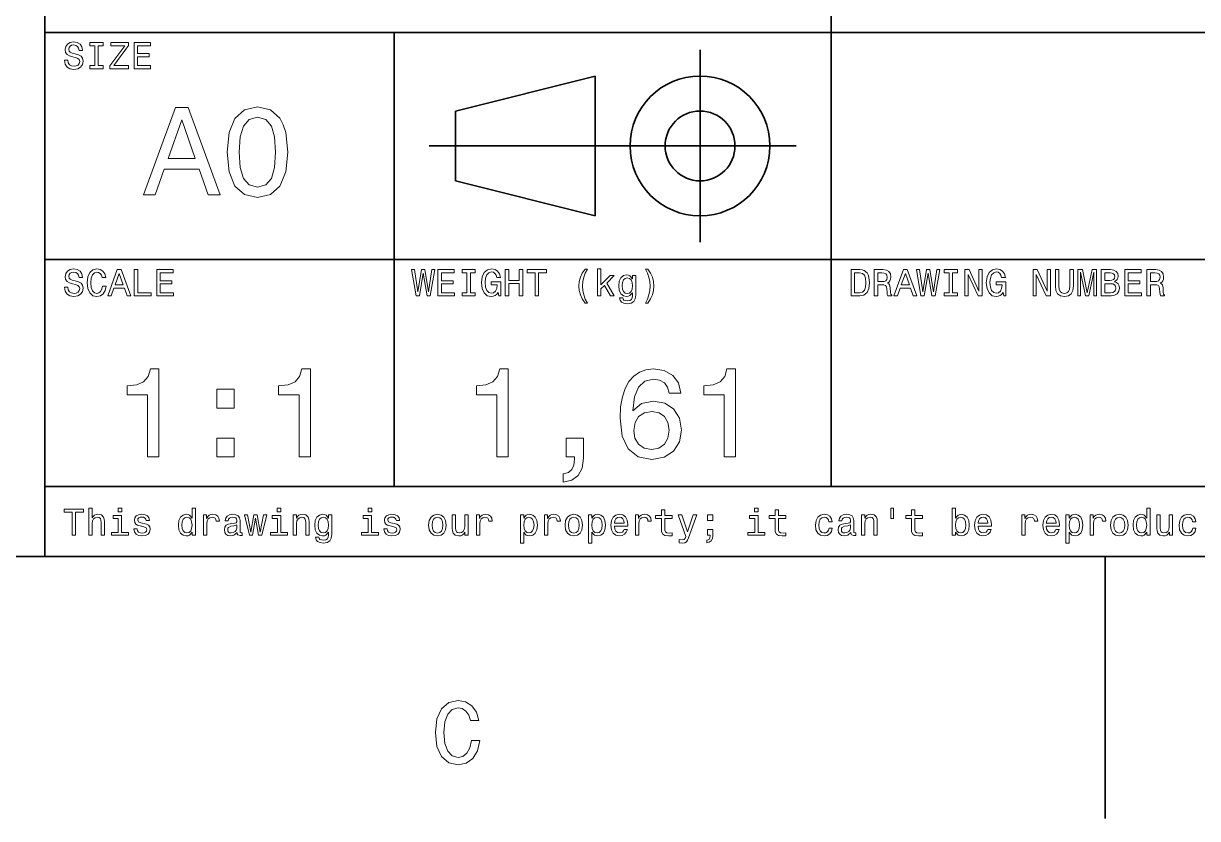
# Model space of a CAD drawing. Extents: x 0 to 1189, y 0 to 841.
# Drawn here: x 977.8 to 1045, y 5 to 50.5 of the extents above; entities that cross this region are included whole.
import ezdxf

# ---------------------------------------------------------------- set-up
doc = ezdxf.new("R2010")
doc.units = 0

msp = doc.modelspace()

# ---------------------------------------------------------------- linework, layer by layer
at = {"color": 7, "lineweight": 35}
for p, q in [((979, 20), (979, 80)), ((1024, 24), (1024, 80)), ((979, 50), (1144, 50)), ((999, 24), (999, 50)), ((1001, 43.5), (1022, 43.5)), ((979, 37), (1144, 37)), ((979, 24), (1144, 24)), ((20, 20), (1169, 20)), ((979, 20), (1169, 20))]:
    msp.add_line(p, q, dxfattribs=at)
at = {"color": 7, "lineweight": 35, "ltscale": 0.275}
msp.add_line((1016.5, 38), (1016.5, 49), dxfattribs=at)
at = {"color": 7, "lineweight": 35, "ltscale": 0.206155}
for p, q in [((1002.5, 45.5), (1010.5, 47.5)), ((1010.5, 39.5), (1002.5, 41.5))]:
    msp.add_line(p, q, dxfattribs=at)
at = {"color": 7, "lineweight": 35, "ltscale": 0.2}
msp.add_line((1010.5, 47.5), (1010.5, 39.5), dxfattribs=at)
at = {"color": 7, "lineweight": 35, "ltscale": 0.1}
msp.add_line((1002.5, 41.5), (1002.5, 45.5), dxfattribs=at)
at = {"color": 7, "lineweight": 35, "ltscale": 0.375}
msp.add_line((1039.699951, 20), (1039.699951, 5), dxfattribs=at)
at = {"color": 7, "lineweight": 13}
for points in [[(980.309082, 48.413544), (980.112366, 48.413544), (980.15564, 48.184437), (980.263672, 48.01585), (980.430115, 47.914265), (980.654907, 47.877522), (980.877502, 47.912102), (981.043945, 48.007202), (981.149841, 48.156338), (981.188782, 48.353024), (981.156311, 48.530258), (981.065552, 48.64481), (980.918579, 48.720459), (980.721924, 48.776657), (980.553284, 48.817722), (980.443054, 48.865273), (980.380432, 48.934437), (980.360962, 49.042507), (980.380432, 49.139767), (980.436584, 49.213257), (980.523071, 49.262966), (980.641907, 49.280258), (980.762939, 49.258644), (980.858093, 49.200287), (980.920776, 49.103024), (980.950989, 48.97118), (981.147705, 48.97118), (981.147705, 48.975502), (981.113098, 49.178673), (981.011536, 49.329971), (980.851563, 49.425072), (980.635437, 49.457493), (980.440918, 49.425072), (980.289612, 49.334293), (980.192383, 49.193802), (980.157776, 49.012245), (980.185852, 48.850143), (980.268005, 48.739914), (980.397705, 48.666424), (980.574951, 48.610229), (980.75, 48.560516), (980.881836, 48.512966), (980.961792, 48.443802), (980.989929, 48.331409), (980.963989, 48.216858), (980.896973, 48.130402), (980.79541, 48.076366), (980.663574, 48.059078), (980.516541, 48.082851), (980.404175, 48.152016), (980.332825, 48.264408)], [(981.852295, 48.100143), (981.575623, 48.100143), (981.575623, 47.918587), (982.32782, 47.918587), (982.32782, 48.100143), (982.051147, 48.100143), (982.051147, 49.23703), (982.32782, 49.23703), (982.32782, 49.418587), (981.575623, 49.418587), (981.575623, 49.23703), (981.852295, 49.23703)], [(982.714722, 47.918587), (983.791077, 47.918587), (983.791077, 48.100143), (982.952454, 48.100143), (983.791077, 49.247837), (983.791077, 49.418587), (982.773071, 49.418587), (982.773071, 49.23703), (983.566284, 49.23703), (982.714722, 48.091496)], [(984.100159, 47.918587), (985.051147, 47.918587), (985.051147, 48.100143), (984.299011, 48.100143), (984.299011, 48.608067), (984.968994, 48.608067), (984.968994, 48.787464), (984.299011, 48.787464), (984.299011, 49.23703), (985.033875, 49.23703), (985.033875, 49.418587), (984.100159, 49.418587)], [(984.641235, 40.700287), (985.304077, 40.700287), (985.830017, 42.170029), (987.825684, 42.170029), (988.351624, 40.700287), (989.028809, 40.700287), (987.198853, 45.707493), (986.463989, 45.707493)], [(989.432312, 43.142651), (989.540344, 42.011524), (989.878967, 41.204609), (990.419312, 40.714695), (991.168579, 40.556194), (991.910706, 40.714695), (992.45105, 41.204609), (992.78241, 42.011524), (992.897705, 43.142651), (992.78241, 44.266571), (992.645569, 44.713257), (992.45105, 45.080688), (991.910706, 45.570602), (991.168579, 45.736309), (990.419312, 45.570602), (989.878967, 45.073486), (989.540344, 44.266571)], [(990.123962, 43.142651), (990.18158, 44.014408), (990.361694, 44.641209), (990.685913, 45.008644), (991.168579, 45.138329), (991.644104, 45.008644), (991.968323, 44.641209), (992.148438, 44.014408), (992.206055, 43.142651), (992.148438, 42.263687), (991.968323, 41.636887), (991.644104, 41.269451), (991.168579, 41.146973), (990.685913, 41.269451), (990.361694, 41.636887), (990.18158, 42.263687)], [(986.060547, 42.782421), (986.831421, 44.98703), (987.602295, 42.782421)], [(980.309082, 35.413544), (980.112366, 35.413544), (980.15564, 35.184437), (980.263672, 35.01585), (980.430115, 34.914265), (980.654907, 34.877522), (980.877502, 34.912102), (981.043945, 35.007202), (981.149841, 35.156338), (981.188782, 35.353024), (981.156311, 35.530258), (981.065552, 35.64481), (980.918579, 35.720459), (980.721924, 35.776657), (980.553284, 35.817722), (980.443054, 35.865273), (980.380432, 35.934437), (980.360962, 36.042507), (980.380432, 36.139767), (980.436584, 36.213257), (980.523071, 36.262966), (980.641907, 36.280258), (980.762939, 36.258644), (980.858093, 36.200287), (980.920776, 36.103024), (980.950989, 35.97118), (981.147705, 35.97118), (981.147705, 35.975502), (981.113098, 36.178673), (981.011536, 36.329971), (980.851563, 36.425072), (980.635437, 36.457493), (980.440918, 36.425072), (980.289612, 36.334293), (980.192383, 36.193802), (980.157776, 36.012245), (980.185852, 35.850143), (980.268005, 35.739914), (980.397705, 35.666424), (980.574951, 35.610229), (980.75, 35.560516), (980.881836, 35.512966), (980.961792, 35.443802), (980.989929, 35.331409), (980.963989, 35.216858), (980.896973, 35.130402), (980.79541, 35.076366), (980.663574, 35.059078), (980.516541, 35.082851), (980.404175, 35.152016), (980.332825, 35.264408)], [(982.30188, 35.476223), (982.258667, 35.294666), (982.187317, 35.164986), (982.087891, 35.085014), (981.971191, 35.059078), (981.830688, 35.09798), (981.720459, 35.214695), (981.646973, 35.4049), (981.623169, 35.668587), (981.646973, 35.930115), (981.718323, 36.122478), (981.828552, 36.239193), (981.971191, 36.280258), (982.074951, 36.258644), (982.163574, 36.198124), (982.232727, 36.100864), (982.280273, 35.966858), (982.485596, 35.966858), (982.420776, 36.172188), (982.30835, 36.327808), (982.154907, 36.425072), (981.971191, 36.459652), (981.742065, 36.405617), (981.567017, 36.254322), (981.45459, 36.005764), (981.41571, 35.668587), (981.45459, 35.331409), (981.567017, 35.082851), (981.742065, 34.929394), (981.971191, 34.877522), (982.17218, 34.918587), (982.33429, 35.033138), (982.448853, 35.22118), (982.509338, 35.476223)], [(982.595825, 34.918587), (982.794678, 34.918587), (982.952454, 35.359509), (983.551147, 35.359509), (983.708923, 34.918587), (983.912109, 34.918587), (983.363098, 36.42075), (983.142639, 36.42075)], [(984.115295, 34.918587), (985.079224, 34.918587), (985.079224, 35.100143), (984.314148, 35.100143), (984.314148, 36.418587), (984.115295, 36.418587)], [(985.401306, 34.918587), (986.352295, 34.918587), (986.352295, 35.100143), (985.600159, 35.100143), (985.600159, 35.608067), (986.270203, 35.608067), (986.270203, 35.787464), (985.600159, 35.787464), (985.600159, 36.23703), (986.335022, 36.23703), (986.335022, 36.418587), (985.401306, 36.418587)], [(1000.242065, 34.918587), (1000.432251, 34.918587), (1000.648438, 36.219738), (1000.871033, 34.918587), (1001.052612, 34.918587), (1001.316284, 36.42075), (1001.143372, 36.42075), (1000.95752, 35.143372), (1000.74353, 36.42075), (1000.555481, 36.42075), (1000.345825, 35.143372), (1000.159912, 36.42075), (999.982727, 36.42075)], [(1001.497864, 34.918587), (1002.448853, 34.918587), (1002.448853, 35.100143), (1001.696716, 35.100143), (1001.696716, 35.608067), (1002.366699, 35.608067), (1002.366699, 35.787464), (1001.696716, 35.787464), (1001.696716, 36.23703), (1002.43158, 36.23703), (1002.43158, 36.418587), (1001.497864, 36.418587)], [(1003.153442, 35.100143), (1002.876831, 35.100143), (1002.876831, 34.918587), (1003.628967, 34.918587), (1003.628967, 35.100143), (1003.352295, 35.100143), (1003.352295, 36.23703), (1003.628967, 36.23703), (1003.628967, 36.418587), (1002.876831, 36.418587), (1002.876831, 36.23703), (1003.153442, 36.23703)], [(1004.949585, 35.119595), (1004.986328, 34.918587), (1005.09436, 34.918587), (1005.09436, 35.729107), (1004.547546, 35.729107), (1004.547546, 35.545387), (1004.884705, 35.545387), (1004.884705, 35.532421), (1004.858765, 35.333572), (1004.789612, 35.1866), (1004.683716, 35.093658), (1004.55188, 35.0634), (1004.404907, 35.102303), (1004.290344, 35.219021), (1004.216858, 35.411381), (1004.190918, 35.675072), (1004.214722, 35.9366), (1004.288208, 36.12896), (1004.404907, 36.245678), (1004.562683, 36.286743), (1004.670776, 36.265129), (1004.759338, 36.204609), (1004.824219, 36.103024), (1004.860962, 35.966858), (1005.074951, 35.966858), (1005.018738, 36.174351), (1004.912842, 36.329971), (1004.763672, 36.425072), (1004.575623, 36.459652), (1004.329224, 36.405617), (1004.143372, 36.247837), (1004.024475, 35.999279), (1003.983459, 35.668587), (1004.024475, 35.335735), (1004.143372, 35.087173), (1004.31842, 34.929394), (1004.538879, 34.877522), (1004.662109, 34.89481), (1004.772339, 34.938038), (1004.867432, 35.013687)], [(1005.35376, 34.918587), (1005.554749, 34.918587), (1005.554749, 35.623199), (1006.15564, 35.623199), (1006.15564, 34.918587), (1006.354492, 34.918587), (1006.354492, 36.418587), (1006.15564, 36.418587), (1006.15564, 35.806915), (1005.554749, 35.806915), (1005.554749, 36.418587), (1005.35376, 36.418587)], [(1007.056946, 34.918587), (1007.255737, 34.918587), (1007.255737, 36.23703), (1007.709656, 36.23703), (1007.709656, 36.418587), (1006.600891, 36.418587), (1006.600891, 36.23703), (1007.056946, 36.23703)], [(1009.916443, 34.501438), (1010.052612, 34.501438), (1009.929382, 34.730545), (1009.842957, 34.970459), (1009.788879, 35.223343), (1009.771606, 35.478386), (1009.788879, 35.733429), (1009.842957, 35.98415), (1009.929382, 36.226223), (1010.052612, 36.45533), (1009.916443, 36.45533), (1009.758667, 36.217579), (1009.648438, 35.981987), (1009.583557, 35.735588), (1009.564148, 35.478386), (1009.583557, 35.219021), (1009.648438, 34.974781), (1009.758667, 34.739193)], [(1010.638306, 34.918587), (1010.828552, 34.918587), (1010.828552, 35.327087), (1011.027405, 35.519451), (1011.368896, 34.918587), (1011.582825, 34.918587), (1011.157043, 35.651295), (1011.593689, 36.07925), (1011.35376, 36.07925), (1010.828552, 35.556194), (1010.828552, 36.470459), (1010.638306, 36.470459)], [(1013.50647, 34.501438), (1013.662109, 34.739193), (1013.772339, 34.974781), (1013.837158, 35.219021), (1013.858765, 35.478386), (1013.837158, 35.735588), (1013.772339, 35.981987), (1013.662109, 36.217579), (1013.50647, 36.45533), (1013.3703, 36.45533), (1013.491333, 36.226223), (1013.57782, 35.98415), (1013.6297, 35.733429), (1013.649109, 35.478386), (1013.6297, 35.223343), (1013.57782, 34.970459), (1013.489197, 34.730545), (1013.3703, 34.501438)], [(1025.648438, 36.418587), (1025.14917, 36.418587), (1025.14917, 34.918587), (1025.648438, 34.918587), (1025.884033, 34.966137), (1026.059082, 35.11095), (1026.167114, 35.346542), (1026.206055, 35.668587), (1026.171509, 35.997116), (1026.128296, 36.126801), (1026.067749, 36.230545), (1025.8927, 36.371037), (1025.778076, 36.405617)], [(1026.469727, 34.918587), (1026.670776, 34.918587), (1026.670776, 35.551872), (1026.876099, 35.551872), (1027.027344, 35.545387), (1027.122437, 35.515129), (1027.174316, 35.443802), (1027.195923, 35.31628), (1027.206787, 35.121758), (1027.219727, 34.994236), (1027.245728, 34.918587), (1027.472656, 34.918587), (1027.472656, 34.959652), (1027.422852, 35.020172), (1027.40564, 35.132565), (1027.390503, 35.374638), (1027.35376, 35.554035), (1027.304077, 35.610229), (1027.226196, 35.651295), (1027.312622, 35.70533), (1027.373169, 35.780979), (1027.412109, 35.87608), (1027.425049, 35.990631), (1027.394775, 36.172188), (1027.30835, 36.308357), (1027.165649, 36.390488), (1026.971191, 36.418587), (1026.469727, 36.418587)], [(1027.595825, 34.918587), (1027.794678, 34.918587), (1027.952393, 35.359509), (1028.551147, 35.359509), (1028.708984, 34.918587), (1028.912109, 34.918587), (1028.363159, 36.42075), (1028.1427, 36.42075)], [(1029.145508, 34.918587), (1029.335693, 34.918587), (1029.55188, 36.219738), (1029.774536, 34.918587), (1029.956055, 34.918587), (1030.219727, 36.42075), (1030.046875, 36.42075), (1029.860962, 35.143372), (1029.646973, 36.42075), (1029.458984, 36.42075), (1029.249268, 35.143372), (1029.063354, 36.42075), (1028.886108, 36.42075)], [(1030.755737, 35.100143), (1030.479126, 35.100143), (1030.479126, 34.918587), (1031.231323, 34.918587), (1031.231323, 35.100143), (1030.95459, 35.100143), (1030.95459, 36.23703), (1031.231323, 36.23703), (1031.231323, 36.418587), (1030.479126, 36.418587), (1030.479126, 36.23703), (1030.755737, 36.23703)], [(1031.663574, 34.918587), (1031.842896, 34.918587), (1031.842896, 36.148415), (1032.417847, 34.918587), (1032.64917, 34.918587), (1032.64917, 36.418587), (1032.467529, 36.418587), (1032.467529, 35.188759), (1031.89917, 36.418587), (1031.663574, 36.418587)], [(1033.853027, 35.119595), (1033.889771, 34.918587), (1033.997803, 34.918587), (1033.997803, 35.729107), (1033.45105, 35.729107), (1033.45105, 35.545387), (1033.788208, 35.545387), (1033.788208, 35.532421), (1033.762207, 35.333572), (1033.693115, 35.1866), (1033.587158, 35.093658), (1033.455322, 35.0634), (1033.30835, 35.102303), (1033.193848, 35.219021), (1033.120361, 35.411381), (1033.09436, 35.675072), (1033.118164, 35.9366), (1033.19165, 36.12896), (1033.30835, 36.245678), (1033.466187, 36.286743), (1033.574219, 36.265129), (1033.662842, 36.204609), (1033.727661, 36.103024), (1033.764404, 35.966858), (1033.978394, 35.966858), (1033.922241, 36.174351), (1033.816284, 36.329971), (1033.667114, 36.425072), (1033.479126, 36.459652), (1033.232666, 36.405617), (1033.046875, 36.247837), (1032.927979, 35.999279), (1032.886841, 35.668587), (1032.927979, 35.335735), (1033.046875, 35.087173), (1033.221924, 34.929394), (1033.442383, 34.877522), (1033.565552, 34.89481), (1033.675781, 34.938038), (1033.770874, 35.013687)], [(1035.567017, 34.918587), (1035.746338, 34.918587), (1035.746338, 36.148415), (1036.321289, 34.918587), (1036.552612, 34.918587), (1036.552612, 36.418587), (1036.371094, 36.418587), (1036.371094, 35.188759), (1035.802612, 36.418587), (1035.567017, 36.418587)], [(1036.84436, 35.489193), (1036.874634, 35.219021), (1036.969727, 35.026657), (1037.129639, 34.916424), (1037.360962, 34.877522), (1037.590088, 34.916424), (1037.75, 35.026657), (1037.845093, 35.216858), (1037.877563, 35.489193), (1037.877563, 36.418587), (1037.676514, 36.418587), (1037.676514, 35.478386), (1037.657104, 35.294666), (1037.598755, 35.162823), (1037.499268, 35.085014), (1037.360962, 35.059078), (1037.218262, 35.085014), (1037.118896, 35.162823), (1037.060547, 35.292507), (1037.043213, 35.478386), (1037.043213, 36.418587), (1036.84436, 36.418587)], [(1038.121704, 34.918587), (1038.288208, 34.918587), (1038.288208, 36.280258), (1038.569214, 34.918587), (1038.755005, 34.918587), (1039.033813, 36.280258), (1039.033813, 34.918587), (1039.202393, 34.918587), (1039.202393, 36.418587), (1038.938721, 36.418587), (1038.662109, 35.095821), (1038.387573, 36.418587), (1038.121704, 36.418587)], [(1040.233398, 35.729107), (1040.384766, 35.854465), (1040.423584, 35.938759), (1040.436646, 36.042507), (1040.408447, 36.204609), (1040.324219, 36.321323), (1040.187988, 36.392651), (1039.997803, 36.418587), (1039.463989, 36.418587), (1039.463989, 34.918587), (1040.028076, 34.918587), (1040.229126, 34.948845), (1040.378296, 35.037464), (1040.471191, 35.177952), (1040.503662, 35.368153), (1040.484131, 35.495678), (1040.432251, 35.601585), (1040.348022, 35.679394)], [(1040.810547, 34.918587), (1041.761475, 34.918587), (1041.761475, 35.100143), (1041.009399, 35.100143), (1041.009399, 35.608067), (1041.679443, 35.608067), (1041.679443, 35.787464), (1041.009399, 35.787464), (1041.009399, 36.23703), (1041.744263, 36.23703), (1041.744263, 36.418587), (1040.810547, 36.418587)], [(1042.083618, 34.918587), (1042.284546, 34.918587), (1042.284546, 35.551872), (1042.489868, 35.551872), (1042.641235, 35.545387), (1042.736328, 35.515129), (1042.788208, 35.443802), (1042.809814, 35.31628), (1042.820557, 35.121758), (1042.833618, 34.994236), (1042.859497, 34.918587), (1043.086426, 34.918587), (1043.086426, 34.959652), (1043.036743, 35.020172), (1043.019409, 35.132565), (1043.004272, 35.374638), (1042.967529, 35.554035), (1042.917847, 35.610229), (1042.840088, 35.651295), (1042.926514, 35.70533), (1042.987061, 35.780979), (1043.025879, 35.87608), (1043.03894, 35.990631), (1043.008667, 36.172188), (1042.922241, 36.308357), (1042.779541, 36.390488), (1042.584961, 36.418587), (1042.083618, 36.418587)], [(983.021606, 35.543228), (983.252869, 36.204609), (983.484131, 35.543228)], [(1012.817017, 34.970459), (1012.817017, 36.07925), (1012.635437, 36.07925), (1012.635437, 35.891209), (1012.486328, 36.061958), (1012.395508, 36.105186), (1012.293945, 36.120316), (1012.110229, 36.077087), (1011.96759, 35.956051), (1011.874634, 35.761528), (1011.842224, 35.5), (1011.874634, 35.236309), (1011.96759, 35.041786), (1012.110229, 34.918587), (1012.293945, 34.877522), (1012.397705, 34.892651), (1012.484131, 34.931557), (1012.635437, 35.095821), (1012.635437, 34.931557), (1012.618164, 34.801872), (1012.570618, 34.708931), (1012.479858, 34.6549), (1012.343689, 34.635445), (1012.224792, 34.648415), (1012.140503, 34.680836), (1012.090759, 34.73703), (1012.075623, 34.812679), (1011.891907, 34.812679), (1011.891907, 34.804035), (1011.920044, 34.665707), (1012.00647, 34.561958), (1012.144836, 34.494957), (1012.332825, 34.47118), (1012.557617, 34.503601), (1012.706787, 34.594379), (1012.791077, 34.752159)], [(1012.038879, 35.5), (1012.05835, 35.692364), (1012.116699, 35.835014), (1012.20752, 35.919308), (1012.328552, 35.949566), (1012.456055, 35.919308), (1012.551147, 35.835014), (1012.609497, 35.692364), (1012.631104, 35.5), (1012.609497, 35.303314), (1012.551147, 35.162823), (1012.456055, 35.076366), (1012.328552, 35.048271), (1012.20752, 35.076366), (1012.116699, 35.162823), (1012.05835, 35.305473)], [(1025.633301, 36.239193), (1025.797607, 36.206772), (1025.909912, 36.107349), (1025.976929, 35.930115), (1025.998535, 35.668587), (1025.974731, 35.415707), (1025.907837, 35.238472), (1025.793213, 35.132565), (1025.633301, 35.09798), (1025.350098, 35.09798), (1025.350098, 36.239193)], [(1026.915039, 36.234871), (1027.046875, 36.221901), (1027.139771, 36.180836), (1027.19812, 36.105186), (1027.217529, 35.986309), (1027.195923, 35.86095), (1027.137573, 35.785301), (1027.038208, 35.746395), (1026.901978, 35.735588), (1026.670776, 35.735588), (1026.670776, 36.234871)], [(1028.021606, 35.543228), (1028.25293, 36.204609), (1028.484131, 35.543228)], [(1039.956787, 35.796108), (1039.662842, 35.796108), (1039.662842, 36.239193), (1039.974121, 36.239193), (1040.09082, 36.226223), (1040.172852, 36.187317), (1040.222656, 36.120316), (1040.239868, 36.020893), (1040.220459, 35.921467), (1040.168579, 35.852303), (1040.079956, 35.809078)], [(1042.528809, 36.234871), (1042.660645, 36.221901), (1042.753662, 36.180836), (1042.812012, 36.105186), (1042.831421, 35.986309), (1042.809814, 35.86095), (1042.751465, 35.785301), (1042.651978, 35.746395), (1042.515869, 35.735588), (1042.284546, 35.735588), (1042.284546, 36.234871)], [(1040.004272, 35.09798), (1039.662842, 35.09798), (1039.662842, 35.614552), (1039.984863, 35.614552), (1040.121094, 35.599422), (1040.218262, 35.554035), (1040.276611, 35.476223), (1040.296143, 35.363831), (1040.276611, 35.244957), (1040.222656, 35.162823), (1040.131836, 35.11311)], [(984.8703, 25.700289), (985.52594, 25.700289), (985.52594, 30.736313), (985.036011, 30.736313), (984.906311, 30.296831), (984.646973, 30.001442), (984.250732, 29.828531), (983.703125, 29.770893), (983.703125, 29.259367), (984.8703, 29.259367)], [(993.544678, 25.700289), (994.200256, 25.700289), (994.200256, 30.736313), (993.710327, 30.736313), (993.580688, 30.296831), (993.321289, 30.001442), (992.925049, 29.828531), (992.377502, 29.770893), (992.377502, 29.259367), (993.544678, 29.259367)], [(1004.864502, 25.700289), (1005.520142, 25.700289), (1005.520142, 30.736313), (1005.030212, 30.736313), (1004.900574, 30.296831), (1004.641174, 30.001442), (1004.244934, 29.828531), (1003.697388, 29.770893), (1003.697388, 29.259367), (1004.864502, 29.259367)], [(1015.397644, 29.353027), (1015.260803, 29.9366), (1014.943787, 30.368877), (1014.453857, 30.642653), (1013.819885, 30.736313), (1013.394775, 30.685879), (1013.027344, 30.548992), (1012.703125, 30.325649), (1012.429382, 30.008646), (1012.213257, 29.612392), (1012.054749, 29.129684), (1011.953857, 28.56052), (1011.925049, 27.91931), (1012.040344, 26.896254), (1012.393372, 26.154179), (1012.962524, 25.707493), (1013.740601, 25.556196), (1014.439453, 25.685879), (1014.972595, 26.024496), (1015.31842, 26.557638), (1015.440918, 27.234871), (1015.31842, 27.91931), (1014.987, 28.445246), (1014.475464, 28.776657), (1013.841492, 28.891932), (1013.157043, 28.747839), (1012.645508, 28.337177), (1012.753601, 29.129684), (1012.984131, 29.698849), (1013.337158, 30.037464), (1013.827087, 30.152739), (1014.187317, 30.0951), (1014.46106, 29.943806), (1014.641174, 29.691643), (1014.734863, 29.353027)], [(1017.876038, 25.700289), (1018.531677, 25.700289), (1018.531677, 30.736313), (1018.041748, 30.736313), (1017.912109, 30.296831), (1017.65271, 30.001442), (1017.25647, 29.828531), (1016.708923, 29.770893), (1016.708923, 29.259367), (1017.876038, 29.259367)], [(988.840027, 28.495678), (989.83429, 28.495678), (989.83429, 29.569164), (988.840027, 29.569164)], [(1014.742065, 27.227667), (1014.662781, 26.773775), (1014.46106, 26.427954), (1014.136841, 26.197407), (1013.733398, 26.12536), (1013.30835, 26.197407), (1012.984131, 26.42075), (1012.775208, 26.766571), (1012.710327, 27.220461), (1012.78241, 27.667147), (1012.984131, 28.005764), (1013.315552, 28.221903), (1013.762207, 28.301153), (1014.151245, 28.221903), (1014.46106, 28.012968), (1014.662781, 27.674353)], [(988.840027, 25.700289), (989.83429, 25.700289), (989.83429, 26.773775), (988.840027, 26.773775)], [(1008.83429, 25.700289), (1009.316956, 25.700289), (1009.316956, 25.5634), (1009.280945, 25.217579), (1009.16571, 24.972624), (1008.963928, 24.814121), (1008.661377, 24.734871), (1008.661377, 24.244957), (1009.158447, 24.360231), (1009.52594, 24.626802), (1009.749268, 25.051874), (1009.828491, 25.621038), (1009.828491, 26.780981), (1008.83429, 26.780981)], [(980.551147, 21.214336), (980.75, 21.214336), (980.75, 22.53278), (981.203918, 22.53278), (981.203918, 22.714336), (980.095093, 22.714336), (980.095093, 22.53278), (980.551147, 22.53278)], [(981.504333, 21.214336), (981.694519, 21.214336), (981.694519, 21.884365), (981.713989, 22.037823), (981.776672, 22.150215), (981.873901, 22.219379), (982.003601, 22.245316), (982.107361, 22.223701), (982.17218, 22.165344), (982.20459, 22.068083), (982.215393, 21.9384), (982.215393, 21.214336), (982.40564, 21.214336), (982.40564, 21.977304), (982.396973, 22.130762), (982.358093, 22.258286), (982.23053, 22.375), (982.031677, 22.416065), (981.923645, 22.400936), (981.830688, 22.359869), (981.752869, 22.295029), (981.694519, 22.206411), (981.694519, 22.766211), (981.504333, 22.766211)], [(983.386902, 21.374279), (983.386902, 22.336094), (982.898438, 22.336094), (982.898438, 22.17399), (983.196716, 22.17399), (983.196716, 21.374279), (982.807617, 21.374279), (982.807617, 21.214336), (983.780273, 21.214336), (983.780273, 21.374279)], [(983.393372, 22.766211), (983.192383, 22.766211), (983.192383, 22.550072), (983.393372, 22.550072)], [(984.675049, 21.89085), (984.491333, 21.934076), (984.355164, 21.983789), (984.309814, 22.085373), (984.322754, 22.1567), (984.368164, 22.208572), (984.44165, 22.240993), (984.547546, 22.253962), (984.649109, 22.240993), (984.729126, 22.202089), (984.781006, 22.143732), (984.802612, 22.065922), (984.988464, 22.065922), (984.988464, 22.070244), (984.956055, 22.210733), (984.867432, 22.320965), (984.729126, 22.390129), (984.547546, 22.416065), (984.363831, 22.390129), (984.229797, 22.318804), (984.145508, 22.212896), (984.119568, 22.07889), (984.139038, 21.949207), (984.199585, 21.858429), (984.299011, 21.793587), (984.443787, 21.748198), (984.65564, 21.696325), (984.785278, 21.64229), (984.819885, 21.599062), (984.832825, 21.534222), (984.813416, 21.45425), (984.761536, 21.393732), (984.677246, 21.354826), (984.564819, 21.341858), (984.445984, 21.354826), (984.359497, 21.400215), (984.301147, 21.473701), (984.277405, 21.575287), (984.093689, 21.575287), (984.123901, 21.402376), (984.212524, 21.277016), (984.353027, 21.201368), (984.547546, 21.173269), (984.750732, 21.201368), (984.899841, 21.277016), (984.990662, 21.398054), (985.023071, 21.555836), (984.999268, 21.692001), (984.932251, 21.784941), (984.822021, 21.845461)], [(987.42218, 21.393732), (987.42218, 21.214336), (987.612366, 21.214336), (987.612366, 22.766211), (987.424377, 22.766211), (987.424377, 22.197765), (987.279541, 22.36203), (987.190918, 22.400936), (987.089355, 22.416065), (986.90564, 22.372837), (986.762939, 22.251801), (986.670044, 22.057276), (986.637634, 21.795748), (986.670044, 21.534222), (986.762939, 21.337536), (986.90564, 21.214336), (987.089355, 21.173269), (987.190918, 21.1884), (987.281677, 21.227304)], [(987.121765, 22.245316), (987.247131, 22.215057), (987.342224, 22.130762), (987.398438, 21.990273), (987.420044, 21.795748), (987.398438, 21.599062), (987.342224, 21.458572), (987.247131, 21.372118), (987.121765, 21.344019), (987.002869, 21.372118), (986.912109, 21.458572), (986.851563, 21.601225), (986.832153, 21.795748), (986.851563, 21.988111), (986.912109, 22.128601), (987.002869, 22.215057)], [(988.081421, 21.214336), (988.271606, 21.214336), (988.271606, 21.877882), (988.291077, 22.037823), (988.349426, 22.152376), (988.444519, 22.22154), (988.572021, 22.245316), (988.667175, 22.230186), (988.738464, 22.186958), (988.781677, 22.113472), (988.796814, 22.014048), (988.989197, 22.014048), (988.963257, 22.189121), (988.891907, 22.31448), (988.773071, 22.390129), (988.610962, 22.416065), (988.500732, 22.398775), (988.40564, 22.355547), (988.32135, 22.282061), (988.254333, 22.182636), (988.254333, 22.375), (988.081421, 22.375)], [(990.000732, 21.365633), (990.000732, 21.35915), (990.011536, 21.285662), (990.043945, 21.233789), (990.180115, 21.192722), (990.286011, 21.210014), (990.286011, 21.356987), (990.240662, 21.350504), (990.180115, 21.378601), (990.169312, 21.465057), (990.169312, 22.065922), (990.143372, 22.219379), (990.067749, 22.32745), (989.935852, 22.39229), (989.75, 22.416065), (989.56842, 22.390129), (989.434448, 22.316643), (989.350159, 22.202089), (989.322021, 22.050793), (989.322021, 22.037823), (989.492798, 22.037823), (989.507935, 22.128601), (989.555481, 22.193443), (989.633301, 22.232347), (989.74353, 22.247478), (989.849426, 22.236671), (989.925049, 22.20425), (989.970459, 22.148054), (989.985596, 22.070244), (989.976929, 21.979465), (989.942383, 21.934076), (989.855896, 21.912464), (989.693787, 21.895172), (989.507935, 21.856268), (989.376099, 21.787104), (989.298279, 21.679033), (989.274475, 21.519091), (989.296082, 21.37644), (989.363098, 21.270533), (989.471191, 21.203529), (989.6203, 21.179754), (989.82135, 21.225143)], [(990.886902, 21.214336), (991.059814, 22.199926), (991.232727, 21.214336), (991.414246, 21.214336), (991.699585, 22.375), (991.515869, 22.375), (991.323486, 21.389408), (991.15271, 22.375), (990.964722, 22.375), (990.793945, 21.389408), (990.601563, 22.375), (990.420044, 22.375), (990.705322, 21.214336)], [(992.494934, 21.374279), (992.494934, 22.336094), (992.00647, 22.336094), (992.00647, 22.17399), (992.304749, 22.17399), (992.304749, 21.374279), (991.91571, 21.374279), (991.91571, 21.214336), (992.888306, 21.214336), (992.888306, 21.374279)], [(992.501465, 22.766211), (992.300415, 22.766211), (992.300415, 22.550072), (992.501465, 22.550072)], [(993.214722, 21.214336), (993.404907, 21.214336), (993.404907, 21.884365), (993.424377, 22.037823), (993.487061, 22.150215), (993.58429, 22.219379), (993.713989, 22.245316), (993.817749, 22.223701), (993.882568, 22.165344), (993.914978, 22.068083), (993.925781, 21.9384), (993.925781, 21.214336), (994.115967, 21.214336), (994.115967, 21.977304), (994.107361, 22.130762), (994.06842, 22.258286), (993.940918, 22.375), (993.742065, 22.416065), (993.631836, 22.400936), (993.538879, 22.359869), (993.458923, 22.290705), (993.39624, 22.197765), (993.39624, 22.375), (993.214722, 22.375)], [(995.419312, 21.266209), (995.419312, 22.375), (995.237732, 22.375), (995.237732, 22.186958), (995.088623, 22.357708), (994.997864, 22.400936), (994.89624, 22.416065), (994.712524, 22.372837), (994.569885, 22.251801), (994.476929, 22.057276), (994.444519, 21.795748), (994.476929, 21.532061), (994.569885, 21.337536), (994.712524, 21.214336), (994.89624, 21.173269), (995, 21.1884), (995.086487, 21.227304), (995.237732, 21.391569), (995.237732, 21.227304), (995.220459, 21.097622), (995.172913, 21.004683), (995.082153, 20.950647), (994.945984, 20.931194), (994.827087, 20.944164), (994.742798, 20.976583), (994.693115, 21.03278), (994.677979, 21.108429), (994.494263, 21.108429), (994.494263, 21.099783), (994.522339, 20.961454), (994.608765, 20.857708), (994.747131, 20.790705), (994.935181, 20.76693), (995.159973, 20.799351), (995.309082, 20.890129), (995.393372, 21.047911)], [(994.641235, 21.795748), (994.660645, 21.988111), (994.718994, 22.130762), (994.809814, 22.215057), (994.930847, 22.245316), (995.05835, 22.215057), (995.153442, 22.130762), (995.211792, 21.988111), (995.233459, 21.795748), (995.211792, 21.599062), (995.153442, 21.458572), (995.05835, 21.372118), (994.930847, 21.344019), (994.809814, 21.372118), (994.718994, 21.458572), (994.660645, 21.601225)], [(997.699585, 21.374279), (997.699585, 22.336094), (997.211121, 22.336094), (997.211121, 22.17399), (997.509399, 22.17399), (997.509399, 21.374279), (997.1203, 21.374279), (997.1203, 21.214336), (998.092957, 21.214336), (998.092957, 21.374279)], [(997.706055, 22.766211), (997.505066, 22.766211), (997.505066, 22.550072), (997.706055, 22.550072)], [(998.987732, 21.89085), (998.804016, 21.934076), (998.667847, 21.983789), (998.622498, 22.085373), (998.635437, 22.1567), (998.680847, 22.208572), (998.754333, 22.240993), (998.860229, 22.253962), (998.961792, 22.240993), (999.041809, 22.202089), (999.093689, 22.143732), (999.115295, 22.065922), (999.301147, 22.065922), (999.301147, 22.070244), (999.268738, 22.210733), (999.180115, 22.320965), (999.041809, 22.390129), (998.860229, 22.416065), (998.676514, 22.390129), (998.54248, 22.318804), (998.458191, 22.212896), (998.432251, 22.07889), (998.451721, 21.949207), (998.512268, 21.858429), (998.611694, 21.793587), (998.75647, 21.748198), (998.968323, 21.696325), (999.097961, 21.64229), (999.132568, 21.599062), (999.145508, 21.534222), (999.126099, 21.45425), (999.074219, 21.393732), (998.989929, 21.354826), (998.877502, 21.341858), (998.758667, 21.354826), (998.67218, 21.400215), (998.613831, 21.473701), (998.590088, 21.575287), (998.406372, 21.575287), (998.436584, 21.402376), (998.525208, 21.277016), (998.66571, 21.201368), (998.860229, 21.173269), (999.063416, 21.201368), (999.212524, 21.277016), (999.303345, 21.398054), (999.335754, 21.555836), (999.311951, 21.692001), (999.244934, 21.784941), (999.134705, 21.845461)], [(1000.965393, 21.793587), (1001, 21.529898), (1001.099426, 21.335373), (1001.257202, 21.214336), (1001.468994, 21.173269), (1001.67865, 21.214336), (1001.836487, 21.333212), (1001.935913, 21.527737), (1001.972656, 21.793587), (1001.935913, 22.057276), (1001.836487, 22.253962), (1001.67865, 22.372837), (1001.468994, 22.416065), (1001.257202, 22.372837), (1001.099426, 22.251801), (1001, 22.057276)], [(1001.159973, 21.795748), (1001.179382, 21.990273), (1001.239929, 22.130762), (1001.337158, 22.217218), (1001.468994, 22.247478), (1001.598694, 22.217218), (1001.695984, 22.132925), (1001.75647, 21.990273), (1001.778076, 21.795748), (1001.75647, 21.599062), (1001.695984, 21.456411), (1001.598694, 21.369955), (1001.468994, 21.341858), (1001.337158, 21.369955), (1001.239929, 21.456411), (1001.179382, 21.599062)], [(1003.21759, 22.375), (1003.027405, 22.375), (1003.027405, 21.704971), (1003.005737, 21.549351), (1002.943115, 21.436958), (1002.845825, 21.367794), (1002.718323, 21.34618), (1002.616699, 21.363472), (1002.55188, 21.415344), (1002.515137, 21.503962), (1002.50647, 21.629322), (1002.50647, 22.375), (1002.316284, 22.375), (1002.316284, 21.61203), (1002.322754, 21.458572), (1002.363831, 21.331051), (1002.489197, 21.214336), (1002.690186, 21.173269), (1002.798279, 21.1884), (1002.891235, 21.227304), (1002.971191, 21.294308), (1003.036011, 21.391569), (1003.036011, 21.214336), (1003.21759, 21.214336)], [(1003.695251, 21.214336), (1003.885437, 21.214336), (1003.885437, 21.877882), (1003.904907, 22.037823), (1003.963257, 22.152376), (1004.05835, 22.22154), (1004.185913, 22.245316), (1004.281006, 22.230186), (1004.352295, 22.186958), (1004.395508, 22.113472), (1004.410645, 22.014048), (1004.603027, 22.014048), (1004.577087, 22.189121), (1004.505737, 22.31448), (1004.386902, 22.390129), (1004.224792, 22.416065), (1004.114563, 22.398775), (1004.01947, 22.355547), (1003.935181, 22.282061), (1003.868164, 22.182636), (1003.868164, 22.375), (1003.695251, 22.375)], [(1006.40564, 22.195604), (1006.40564, 22.375), (1006.215454, 22.375), (1006.215454, 20.764769), (1006.40564, 20.764769), (1006.40564, 21.391569), (1006.472656, 21.289986), (1006.548279, 21.222982), (1006.738464, 21.173269), (1006.920044, 21.214336), (1007.062683, 21.337536), (1007.15564, 21.532061), (1007.190186, 21.795748), (1007.15564, 22.057276), (1007.062683, 22.251801), (1006.920044, 22.372837), (1006.738464, 22.416065), (1006.634705, 22.403097), (1006.546143, 22.36203), (1006.470459, 22.292866)], [(1006.706055, 21.344019), (1006.578552, 21.372118), (1006.485596, 21.458572), (1006.427246, 21.599062), (1006.407776, 21.795748), (1006.427246, 21.990273), (1006.485596, 22.130762), (1006.578552, 22.215057), (1006.706055, 22.245316), (1006.822754, 22.215057), (1006.91571, 22.128601), (1006.97406, 21.988111), (1006.995667, 21.795748), (1006.97406, 21.601225), (1006.91571, 21.458572), (1006.822754, 21.372118)], [(1007.598694, 21.214336), (1007.78894, 21.214336), (1007.78894, 21.877882), (1007.80835, 22.037823), (1007.866699, 22.152376), (1007.961792, 22.22154), (1008.089355, 22.245316), (1008.184448, 22.230186), (1008.255798, 22.186958), (1008.299011, 22.113472), (1008.314148, 22.014048), (1008.50647, 22.014048), (1008.48053, 22.189121), (1008.409241, 22.31448), (1008.290344, 22.390129), (1008.128235, 22.416065), (1008.018005, 22.398775), (1007.922913, 22.355547), (1007.838623, 22.282061), (1007.771606, 22.182636), (1007.771606, 22.375), (1007.598694, 22.375)], [(1008.772339, 21.793587), (1008.806946, 21.529898), (1008.906372, 21.335373), (1009.064148, 21.214336), (1009.27594, 21.173269), (1009.485596, 21.214336), (1009.643372, 21.333212), (1009.742798, 21.527737), (1009.779541, 21.793587), (1009.742798, 22.057276), (1009.643372, 22.253962), (1009.485596, 22.372837), (1009.27594, 22.416065), (1009.064148, 22.372837), (1008.906372, 22.251801), (1008.806946, 22.057276)], [(1008.966858, 21.795748), (1008.986328, 21.990273), (1009.046814, 22.130762), (1009.144104, 22.217218), (1009.27594, 22.247478), (1009.40564, 22.217218), (1009.502869, 22.132925), (1009.563416, 21.990273), (1009.585022, 21.795748), (1009.563416, 21.599062), (1009.502869, 21.456411), (1009.40564, 21.369955), (1009.27594, 21.341858), (1009.144104, 21.369955), (1009.046814, 21.456411), (1008.986328, 21.599062)], [(1010.309082, 22.195604), (1010.309082, 22.375), (1010.118896, 22.375), (1010.118896, 20.764769), (1010.309082, 20.764769), (1010.309082, 21.391569), (1010.376099, 21.289986), (1010.451721, 21.222982), (1010.641968, 21.173269), (1010.823486, 21.214336), (1010.966125, 21.337536), (1011.059082, 21.532061), (1011.093689, 21.795748), (1011.059082, 22.057276), (1010.966125, 22.251801), (1010.823486, 22.372837), (1010.641968, 22.416065), (1010.538208, 22.403097), (1010.449585, 22.36203), (1010.373901, 22.292866)], [(1010.609497, 21.344019), (1010.481995, 21.372118), (1010.389038, 21.458572), (1010.330688, 21.599062), (1010.311218, 21.795748), (1010.330688, 21.990273), (1010.389038, 22.130762), (1010.481995, 22.215057), (1010.609497, 22.245316), (1010.726257, 22.215057), (1010.819153, 22.128601), (1010.877502, 21.988111), (1010.89917, 21.795748), (1010.877502, 21.601225), (1010.819153, 21.458572), (1010.726257, 21.372118)], [(1011.59729, 21.739553), (1012.358093, 21.739553), (1012.360229, 21.828169), (1012.325684, 22.076729), (1012.23053, 22.262608), (1012.079285, 22.375), (1011.878235, 22.416065), (1011.68158, 22.372837), (1011.530273, 22.251801), (1011.432983, 22.055115), (1011.398438, 21.795748), (1011.430847, 21.529898), (1011.528076, 21.335373), (1011.677246, 21.214336), (1011.871765, 21.173269), (1012.040344, 21.201368), (1012.178711, 21.274855), (1012.280273, 21.391569), (1012.338623, 21.54719), (1012.150574, 21.54719), (1012.111694, 21.460733), (1012.055481, 21.395893), (1011.895569, 21.344019), (1011.772339, 21.367794), (1011.679382, 21.443443), (1011.618896, 21.566643), (1011.59729, 21.733068)], [(1011.59729, 21.899494), (1011.621033, 22.04863), (1011.679382, 22.158861), (1011.768005, 22.225864), (1011.884705, 22.24964), (1011.999268, 22.225864), (1012.087891, 22.158861), (1012.141968, 22.04863), (1012.161377, 21.899494)], [(1012.803345, 21.214336), (1012.99353, 21.214336), (1012.99353, 21.877882), (1013.013, 22.037823), (1013.07135, 22.152376), (1013.166443, 22.22154), (1013.293945, 22.245316), (1013.389038, 22.230186), (1013.460388, 22.186958), (1013.503601, 22.113472), (1013.518738, 22.014048), (1013.711121, 22.014048), (1013.685181, 22.189121), (1013.613831, 22.31448), (1013.494934, 22.390129), (1013.332886, 22.416065), (1013.222656, 22.398775), (1013.127502, 22.355547), (1013.043213, 22.282061), (1012.976257, 22.182636), (1012.976257, 22.375), (1012.803345, 22.375)], [(1014.288208, 22.17399), (1014.288208, 21.592579), (1014.301147, 21.404537), (1014.361694, 21.274855), (1014.482727, 21.199207), (1014.688049, 21.173269), (1014.912842, 21.184076), (1014.912842, 21.348343), (1014.748535, 21.335373), (1014.599426, 21.352665), (1014.51947, 21.4067), (1014.484863, 21.497478), (1014.478394, 21.625), (1014.478394, 22.17399), (1014.912842, 22.17399), (1014.912842, 22.336094), (1014.478394, 22.336094), (1014.478394, 22.675432), (1014.288208, 22.675432), (1014.288208, 22.336094), (1013.959656, 22.336094), (1013.959656, 22.17399)], [(1016.114563, 22.375), (1015.781677, 21.419668), (1015.455322, 22.375), (1015.247864, 22.375), (1015.688782, 21.149494), (1015.649841, 21.041426), (1015.589355, 20.967939), (1015.487732, 20.944164), (1015.312683, 20.965776), (1015.312683, 20.782061), (1015.496399, 20.764769), (1015.628235, 20.782061), (1015.721191, 20.836094), (1015.788208, 20.929033), (1015.846558, 21.065201), (1016.317749, 22.375)], [(1016.933716, 22.052954), (1017.231995, 22.052954), (1017.231995, 22.375), (1016.933716, 22.375)], [(1019.819153, 21.374279), (1019.819153, 22.336094), (1019.330688, 22.336094), (1019.330688, 22.17399), (1019.628967, 22.17399), (1019.628967, 21.374279), (1019.239929, 21.374279), (1019.239929, 21.214336), (1020.212524, 21.214336), (1020.212524, 21.374279)], [(1019.825623, 22.766211), (1019.624634, 22.766211), (1019.624634, 22.550072), (1019.825623, 22.550072)], [(1020.793945, 22.17399), (1020.793945, 21.592579), (1020.806885, 21.404537), (1020.867432, 21.274855), (1020.988464, 21.199207), (1021.193787, 21.173269), (1021.418579, 21.184076), (1021.418579, 21.348343), (1021.254333, 21.335373), (1021.105164, 21.352665), (1021.025208, 21.4067), (1020.990601, 21.497478), (1020.984131, 21.625), (1020.984131, 22.17399), (1021.418579, 22.17399), (1021.418579, 22.336094), (1020.984131, 22.336094), (1020.984131, 22.675432), (1020.793945, 22.675432), (1020.793945, 22.336094), (1020.465393, 22.336094), (1020.465393, 22.17399)], [(1023.880371, 21.990273), (1024.068481, 21.990273), (1024.029541, 22.163183), (1023.936584, 22.299351), (1023.791809, 22.383644), (1023.60376, 22.416065), (1023.39624, 22.372837), (1023.238464, 22.251801), (1023.139038, 22.055115), (1023.104492, 21.791426), (1023.136902, 21.529898), (1023.234131, 21.335373), (1023.387573, 21.214336), (1023.597229, 21.173269), (1023.783142, 21.20569), (1023.927979, 21.296469), (1024.027344, 21.439119), (1024.070557, 21.629322), (1023.889038, 21.629322), (1023.856628, 21.508284), (1023.796082, 21.417507), (1023.709656, 21.361311), (1023.60376, 21.344019), (1023.471924, 21.372118), (1023.37677, 21.458572), (1023.31842, 21.599062), (1023.299011, 21.797911), (1023.31842, 21.992434), (1023.378967, 22.132925), (1023.476196, 22.219379), (1023.60376, 22.24964), (1023.716125, 22.230186), (1023.800415, 22.180475), (1023.856628, 22.098343)], [(1025.131836, 21.365633), (1025.131836, 21.35915), (1025.1427, 21.285662), (1025.175049, 21.233789), (1025.311279, 21.192722), (1025.417114, 21.210014), (1025.417114, 21.356987), (1025.371704, 21.350504), (1025.311279, 21.378601), (1025.300415, 21.465057), (1025.300415, 22.065922), (1025.274536, 22.219379), (1025.198853, 22.32745), (1025.067017, 22.39229), (1024.881104, 22.416065), (1024.699585, 22.390129), (1024.565552, 22.316643), (1024.481201, 22.202089), (1024.453125, 22.050793), (1024.453125, 22.037823), (1024.623901, 22.037823), (1024.639038, 22.128601), (1024.686646, 22.193443), (1024.764404, 22.232347), (1024.874634, 22.247478), (1024.980591, 22.236671), (1025.056152, 22.20425), (1025.101563, 22.148054), (1025.116699, 22.070244), (1025.108032, 21.979465), (1025.073486, 21.934076), (1024.987061, 21.912464), (1024.824951, 21.895172), (1024.639038, 21.856268), (1024.507202, 21.787104), (1024.429443, 21.679033), (1024.40564, 21.519091), (1024.427246, 21.37644), (1024.494263, 21.270533), (1024.602295, 21.203529), (1024.751465, 21.179754), (1024.952393, 21.225143)], [(1025.74353, 21.214336), (1025.933716, 21.214336), (1025.933716, 21.884365), (1025.953125, 22.037823), (1026.015869, 22.150215), (1026.113159, 22.219379), (1026.242798, 22.245316), (1026.346558, 22.223701), (1026.411377, 22.165344), (1026.443848, 22.068083), (1026.45459, 21.9384), (1026.45459, 21.214336), (1026.644775, 21.214336), (1026.644775, 21.977304), (1026.636108, 22.130762), (1026.59729, 22.258286), (1026.469727, 22.375), (1026.270874, 22.416065), (1026.160645, 22.400936), (1026.067749, 22.359869), (1025.987793, 22.290705), (1025.925049, 22.197765), (1025.925049, 22.375), (1025.74353, 22.375)], [(1027.420776, 22.768372), (1027.420776, 22.180475), (1027.565552, 22.180475), (1027.565552, 22.768372)], [(1028.60083, 22.17399), (1028.60083, 21.592579), (1028.61377, 21.404537), (1028.674316, 21.274855), (1028.79541, 21.199207), (1029.000732, 21.173269), (1029.225464, 21.184076), (1029.225464, 21.348343), (1029.061279, 21.335373), (1028.912109, 21.352665), (1028.832153, 21.4067), (1028.797485, 21.497478), (1028.791016, 21.625), (1028.791016, 22.17399), (1029.225464, 22.17399), (1029.225464, 22.336094), (1028.791016, 22.336094), (1028.791016, 22.675432), (1028.60083, 22.675432), (1028.60083, 22.336094), (1028.272339, 22.336094), (1028.272339, 22.17399)], [(1031.127563, 21.393732), (1031.267944, 21.227304), (1031.460327, 21.173269), (1031.641968, 21.214336), (1031.786743, 21.337536), (1031.877563, 21.534222), (1031.912109, 21.795748), (1031.877563, 22.057276), (1031.784546, 22.251801), (1031.641968, 22.372837), (1031.460327, 22.416065), (1031.270142, 22.359869), (1031.192383, 22.290705), (1031.127563, 22.197765), (1031.127563, 22.766211), (1030.937256, 22.766211), (1030.937256, 21.214336), (1031.127563, 21.214336)], [(1031.717529, 21.795748), (1031.695923, 21.601225), (1031.637573, 21.458572), (1031.544678, 21.372118), (1031.427979, 21.344019), (1031.300415, 21.372118), (1031.20752, 21.458572), (1031.14917, 21.599062), (1031.129639, 21.795748), (1031.14917, 21.990273), (1031.20752, 22.130762), (1031.300415, 22.215057), (1031.427979, 22.245316), (1031.544678, 22.215057), (1031.637573, 22.128601), (1031.695923, 21.988111)], [(1032.415649, 21.739553), (1033.176514, 21.739553), (1033.178711, 21.828169), (1033.144043, 22.076729), (1033.04895, 22.262608), (1032.897705, 22.375), (1032.696655, 22.416065), (1032.5, 22.372837), (1032.348633, 22.251801), (1032.251465, 22.055115), (1032.216797, 21.795748), (1032.249268, 21.529898), (1032.346558, 21.335373), (1032.495605, 21.214336), (1032.690186, 21.173269), (1032.858765, 21.201368), (1032.99707, 21.274855), (1033.098633, 21.391569), (1033.156982, 21.54719), (1032.968994, 21.54719), (1032.930054, 21.460733), (1032.873901, 21.395893), (1032.713989, 21.344019), (1032.59082, 21.367794), (1032.497803, 21.443443), (1032.437256, 21.566643), (1032.415649, 21.733068)], [(1032.415649, 21.899494), (1032.439453, 22.04863), (1032.497803, 22.158861), (1032.586426, 22.225864), (1032.703125, 22.24964), (1032.817749, 22.225864), (1032.906372, 22.158861), (1032.960327, 22.04863), (1032.979858, 21.899494)], [(1034.922852, 21.214336), (1035.113037, 21.214336), (1035.113037, 21.877882), (1035.132568, 22.037823), (1035.190918, 22.152376), (1035.286011, 22.22154), (1035.413574, 22.245316), (1035.508667, 22.230186), (1035.579956, 22.186958), (1035.623169, 22.113472), (1035.638306, 22.014048), (1035.830688, 22.014048), (1035.804688, 22.189121), (1035.733398, 22.31448), (1035.614502, 22.390129), (1035.452393, 22.416065), (1035.342163, 22.398775), (1035.24707, 22.355547), (1035.162842, 22.282061), (1035.095825, 22.182636), (1035.095825, 22.375), (1034.922852, 22.375)], [(1036.319092, 21.739553), (1037.079956, 21.739553), (1037.082153, 21.828169), (1037.047485, 22.076729), (1036.952393, 22.262608), (1036.801147, 22.375), (1036.600098, 22.416065), (1036.403442, 22.372837), (1036.252197, 22.251801), (1036.154907, 22.055115), (1036.120239, 21.795748), (1036.15271, 21.529898), (1036.25, 21.335373), (1036.39917, 21.214336), (1036.593628, 21.173269), (1036.762207, 21.201368), (1036.900513, 21.274855), (1037.002197, 21.391569), (1037.060547, 21.54719), (1036.872437, 21.54719), (1036.833496, 21.460733), (1036.777344, 21.395893), (1036.617432, 21.344019), (1036.494263, 21.367794), (1036.401245, 21.443443), (1036.340698, 21.566643), (1036.319092, 21.733068)], [(1036.319092, 21.899494), (1036.342896, 22.04863), (1036.401245, 22.158861), (1036.489868, 22.225864), (1036.606567, 22.24964), (1036.721191, 22.225864), (1036.809814, 22.158861), (1036.86377, 22.04863), (1036.883301, 21.899494)], [(1037.633301, 22.195604), (1037.633301, 22.375), (1037.443115, 22.375), (1037.443115, 20.764769), (1037.633301, 20.764769), (1037.633301, 21.391569), (1037.700317, 21.289986), (1037.775879, 21.222982), (1037.966064, 21.173269), (1038.147705, 21.214336), (1038.290283, 21.337536), (1038.383301, 21.532061), (1038.417847, 21.795748), (1038.383301, 22.057276), (1038.290283, 22.251801), (1038.147705, 22.372837), (1037.966064, 22.416065), (1037.862427, 22.403097), (1037.773804, 22.36203), (1037.69812, 22.292866)], [(1037.933716, 21.344019), (1037.806152, 21.372118), (1037.713257, 21.458572), (1037.654907, 21.599062), (1037.635376, 21.795748), (1037.654907, 21.990273), (1037.713257, 22.130762), (1037.806152, 22.215057), (1037.933716, 22.245316), (1038.050415, 22.215057), (1038.143311, 22.128601), (1038.20166, 21.988111), (1038.223267, 21.795748), (1038.20166, 21.601225), (1038.143311, 21.458572), (1038.050415, 21.372118)], [(1038.826294, 21.214336), (1039.016602, 21.214336), (1039.016602, 21.877882), (1039.036011, 22.037823), (1039.09436, 22.152376), (1039.189453, 22.22154), (1039.317017, 22.245316), (1039.412109, 22.230186), (1039.483398, 22.186958), (1039.526611, 22.113472), (1039.541748, 22.014048), (1039.734131, 22.014048), (1039.708252, 22.189121), (1039.636841, 22.31448), (1039.517944, 22.390129), (1039.355835, 22.416065), (1039.245605, 22.398775), (1039.150513, 22.355547), (1039.066284, 22.282061), (1038.999268, 22.182636), (1038.999268, 22.375), (1038.826294, 22.375)], [(1040, 21.793587), (1040.034546, 21.529898), (1040.134033, 21.335373), (1040.291748, 21.214336), (1040.50354, 21.173269), (1040.713257, 21.214336), (1040.870972, 21.333212), (1040.970459, 21.527737), (1041.007202, 21.793587), (1040.970459, 22.057276), (1040.870972, 22.253962), (1040.713257, 22.372837), (1040.50354, 22.416065), (1040.291748, 22.372837), (1040.134033, 22.251801), (1040.034546, 22.057276)], [(1040.194458, 21.795748), (1040.213989, 21.990273), (1040.274414, 22.130762), (1040.371704, 22.217218), (1040.50354, 22.247478), (1040.633301, 22.217218), (1040.730469, 22.132925), (1040.791016, 21.990273), (1040.812622, 21.795748), (1040.791016, 21.599062), (1040.730469, 21.456411), (1040.633301, 21.369955), (1040.50354, 21.341858), (1040.371704, 21.369955), (1040.274414, 21.456411), (1040.213989, 21.599062)], [(1042.070557, 21.393732), (1042.070557, 21.214336), (1042.260742, 21.214336), (1042.260742, 22.766211), (1042.072754, 22.766211), (1042.072754, 22.197765), (1041.927979, 22.36203), (1041.839355, 22.400936), (1041.737671, 22.416065), (1041.553955, 22.372837), (1041.411377, 22.251801), (1041.318359, 22.057276), (1041.286011, 21.795748), (1041.318359, 21.534222), (1041.411377, 21.337536), (1041.553955, 21.214336), (1041.737671, 21.173269), (1041.839355, 21.1884), (1041.930054, 21.227304)], [(1041.770142, 22.245316), (1041.895508, 22.215057), (1041.990601, 22.130762), (1042.046753, 21.990273), (1042.068359, 21.795748), (1042.046753, 21.599062), (1041.990601, 21.458572), (1041.895508, 21.372118), (1041.770142, 21.344019), (1041.651245, 21.372118), (1041.560547, 21.458572), (1041.5, 21.601225), (1041.480469, 21.795748), (1041.5, 21.988111), (1041.560547, 22.128601), (1041.651245, 22.215057)], [(1043.553345, 22.375), (1043.363037, 22.375), (1043.363037, 21.704971), (1043.341431, 21.549351), (1043.278809, 21.436958), (1043.181519, 21.367794), (1043.053955, 21.34618), (1042.952393, 21.363472), (1042.887573, 21.415344), (1042.85083, 21.503962), (1042.842163, 21.629322), (1042.842163, 22.375), (1042.651978, 22.375), (1042.651978, 21.61203), (1042.658447, 21.458572), (1042.699585, 21.331051), (1042.824951, 21.214336), (1043.025879, 21.173269), (1043.134033, 21.1884), (1043.226929, 21.227304), (1043.306885, 21.294308), (1043.371704, 21.391569), (1043.371704, 21.214336), (1043.553345, 21.214336)], [(1044.698853, 21.990273), (1044.886841, 21.990273), (1044.8479, 22.163183), (1044.755005, 22.299351), (1044.610229, 22.383644), (1044.422119, 22.416065), (1044.214722, 22.372837), (1044.056885, 22.251801), (1043.95752, 22.055115), (1043.922852, 21.791426), (1043.955322, 21.529898), (1044.052612, 21.335373), (1044.206055, 21.214336), (1044.415649, 21.173269), (1044.601563, 21.20569), (1044.746338, 21.296469), (1044.845825, 21.439119), (1044.889038, 21.629322), (1044.70752, 21.629322), (1044.675049, 21.508284), (1044.614502, 21.417507), (1044.528076, 21.361311), (1044.422119, 21.344019), (1044.290283, 21.372118), (1044.19519, 21.458572), (1044.136841, 21.599062), (1044.117432, 21.797911), (1044.136841, 21.992434), (1044.197388, 22.132925), (1044.294678, 22.219379), (1044.422119, 22.24964), (1044.534546, 22.230186), (1044.618896, 22.180475), (1044.675049, 22.098343)], [(989.979126, 21.620676), (989.953186, 21.508284), (989.884033, 21.421829), (989.780273, 21.365633), (989.65271, 21.34618), (989.570618, 21.356987), (989.512268, 21.391569), (989.475525, 21.452089), (989.464722, 21.536383), (989.473328, 21.61203), (989.507935, 21.666065), (989.64624, 21.726583), (989.82135, 21.752522), (989.979126, 21.804394)], [(1016.933716, 21.214336), (1017.078552, 21.214336), (1017.078552, 21.173269), (1017.067749, 21.069523), (1017.033142, 20.996037), (1016.972595, 20.948486), (1016.881836, 20.924711), (1016.881836, 20.777737), (1017.031006, 20.812319), (1017.141235, 20.89229), (1017.208191, 21.019812), (1017.231995, 21.190561), (1017.231995, 21.538544), (1016.933716, 21.538544)], [(1025.110229, 21.620676), (1025.084229, 21.508284), (1025.015137, 21.421829), (1024.911377, 21.365633), (1024.783813, 21.34618), (1024.70166, 21.356987), (1024.643311, 21.391569), (1024.606567, 21.452089), (1024.595825, 21.536383), (1024.604492, 21.61203), (1024.639038, 21.666065), (1024.777344, 21.726583), (1024.952393, 21.752522), (1025.110229, 21.804394)], [(1003.416992, 9.467939), (1003.316101, 9.044308), (1003.149719, 8.741714), (1002.917725, 8.555115), (1002.645386, 8.494596), (1002.317566, 8.585374), (1002.060364, 8.857708), (1001.888916, 9.301513), (1001.833435, 9.916786), (1001.888916, 10.527017), (1002.055298, 10.975864), (1002.3125, 11.248199), (1002.645386, 11.34402), (1002.887451, 11.293588), (1003.094238, 11.152377), (1003.255615, 10.925432), (1003.366577, 10.612752), (1003.845642, 10.612752), (1003.694336, 11.091858), (1003.432129, 11.45497), (1003.074036, 11.681916), (1002.645386, 11.762608), (1002.110779, 11.636527), (1001.702271, 11.283501), (1001.440063, 10.703529), (1001.349243, 9.916786), (1001.440063, 9.130043), (1001.702271, 8.550072), (1002.110779, 8.192002), (1002.645386, 8.070965), (1003.11438, 8.166786), (1003.492615, 8.434077), (1003.759949, 8.872838), (1003.901123, 9.467939)]]:
    msp.add_lwpolyline(points, close=True, dxfattribs=at)
at = {"color": 7, "lineweight": 35}
for radius in [4, 2]:
    msp.add_circle((1016.5, 43.5), radius, dxfattribs=at)

doc.saveas('drawing.dxf')
